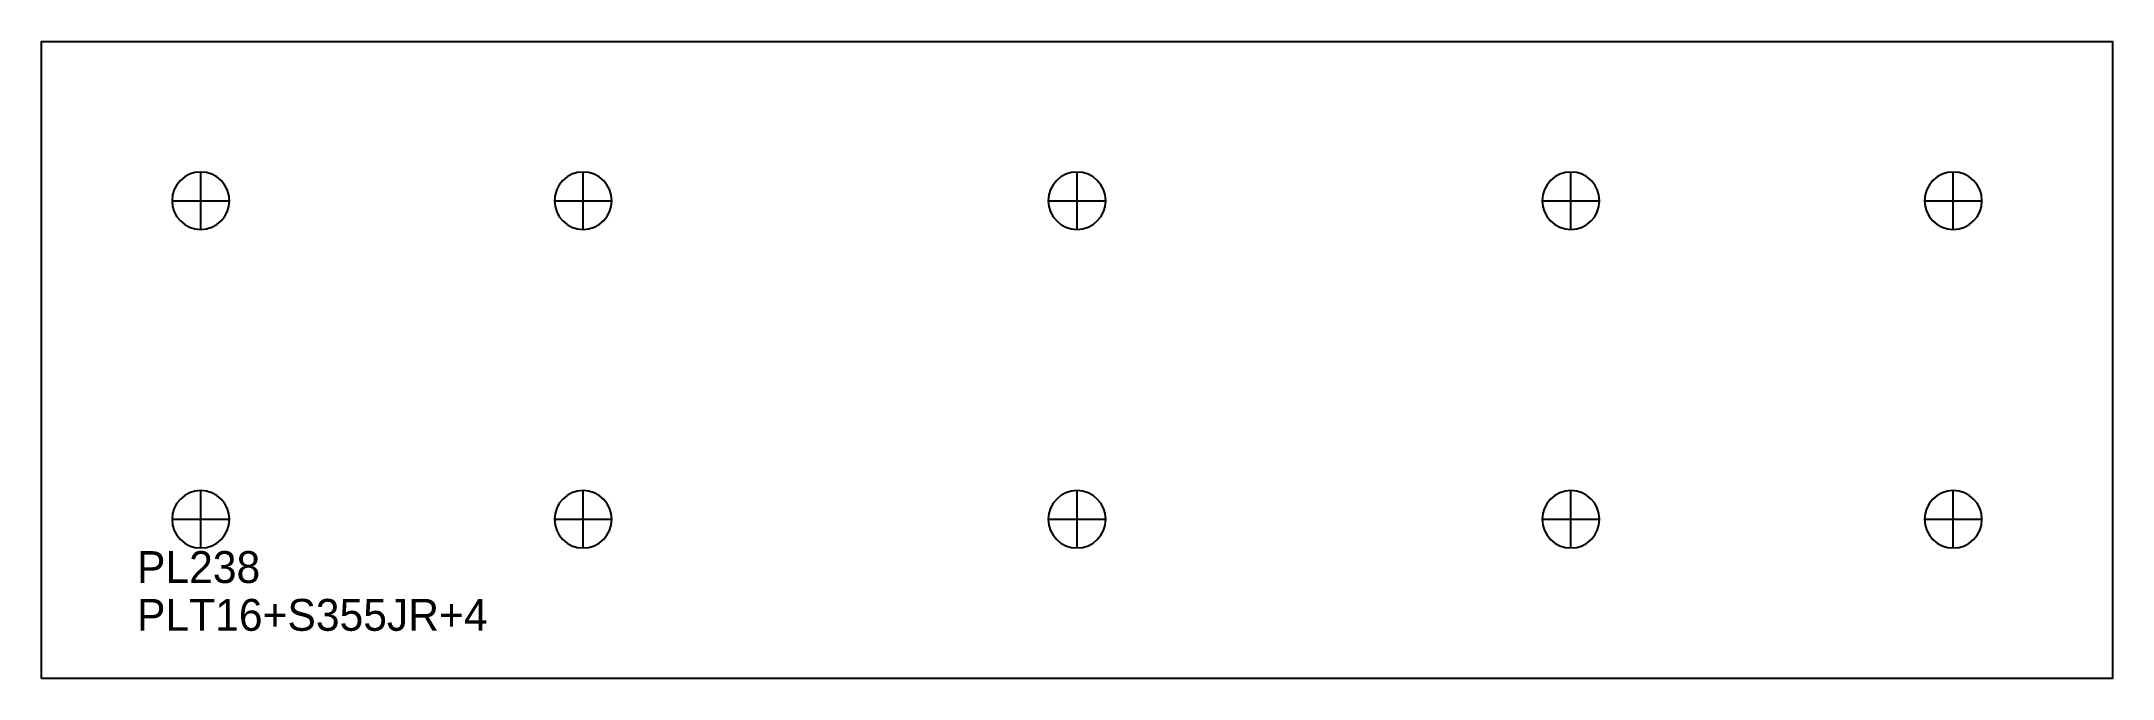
# Model space of a CAD drawing. Extents: x 0 to 650, y 0 to 200.
import ezdxf

# ---------------------------------------------------------------- set-up
doc = ezdxf.new("R2010")
doc.units = 0
for name, color, linetype in [('18', 7, 'CONTINUOUS'), ('CUT', 7, 'CONTINUOUS'), ('SCRIBE', 3, 'CONTINUOUS'), ('TEXT', 7, 'CONTINUOUS')]:
    doc.layers.add(name, color=color, linetype=linetype)

msp = doc.modelspace()

# ---------------------------------------------------------------- linework, layer by layer
at = {"layer": '18', "color": 7, "linetype": 'CONTINUOUS'}
for p, q in [((50, 141), (50, 159)), ((170, 141), (170, 159)), ((325, 141), (325, 159)), ((480, 141), (480, 159)), ((600, 141), (600, 159)), ((41, 150), (59, 150)), ((161, 150), (179, 150)), ((316, 150), (334, 150)), ((471, 150), (489, 150)), ((591, 150), (609, 150)), ((50, 41), (50, 59)), ((170, 41), (170, 59)), ((325, 41), (325, 59)), ((480, 41), (480, 59)), ((600, 41), (600, 59)), ((41, 50), (59, 50)), ((161, 50), (179, 50)), ((316, 50), (334, 50)), ((471, 50), (489, 50)), ((591, 50), (609, 50))]:
    msp.add_line(p, q, dxfattribs=at)
for points in [[(50, 159, 1), (50, 141, 1)], [(170, 159, 1), (170, 141, 1)], [(325, 159, 1), (325, 141, 1)], [(480, 159, 1), (480, 141, 1)], [(600, 159, 1), (600, 141, 1)], [(50, 59, 1), (50, 41, 1)], [(170, 59, 1), (170, 41, 1)], [(325, 59, 1), (325, 41, 1)], [(480, 59, 1), (480, 41, 1)], [(600, 59, 1), (600, 41, 1)]]:
    msp.add_lwpolyline(points, format="xyb", close=True, dxfattribs=at)
at = {"layer": 'CUT', "color": 7, "linetype": 'CONTINUOUS'}
msp.add_lwpolyline([(0, 0), (0, 200), (650, 200), (650, 0)], close=True, dxfattribs=at)

# ---------------------------------------------------------------- texts
at = {"layer": 'SCRIBE', "color": 3}
msp.add_text('PL238', height=10, dxfattribs=at).set_placement((30, 30))
at = {"layer": 'TEXT', "color": 7}
msp.add_text('PLT16+S355JR+4', height=10, dxfattribs=at).set_placement((30, 15))

doc.saveas('drawing.dxf')
